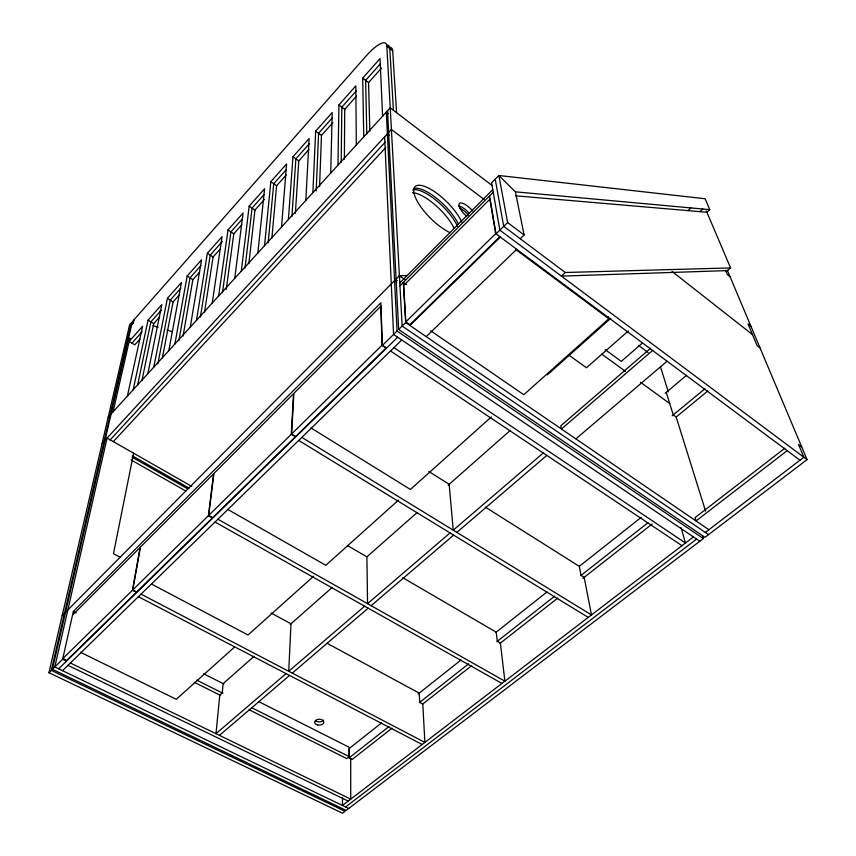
<?xml version="1.0" encoding="UTF-8"?>
<svg xmlns="http://www.w3.org/2000/svg" width="856" height="856" viewBox="0 0 856 856"><rect width="100%" height="100%" fill="white"/><g stroke="black" fill="none" stroke-linecap="round" stroke-linejoin="round"><path stroke-width="1.28" d="M391.995 728.178L352.137 759.465L349.077 757.924L349.077 748.615L381.541 722.913M249.096 709.731L346.776 758.609L349.259 756.65L349.269 747.342L258.544 701.513M342.486 797.492L342.443 805.464L693.424 536.926M344.369 159.216L344.743 109.343L356.599 96.032M341.202 162.18L341.822 107.161L356.224 90.961M337.981 165.133L338.901 104.967L355.829 85.878L356.31 145.017M330.726 173.083L332.192 112.521L315.661 131.161L312.868 192.675M319.566 186.629L321.481 135.419L332.802 122.729M316.185 190.974L318.582 133.29L332.502 117.636M305.806 200.422L309.123 138.544L292.977 156.734L288.397 219.511M291.265 434.334L293.522 393.717L213.904 473.496L208.714 515.387L212.705 517.634L295.32 436.817L291.265 434.334L208.714 515.387M291.629 433.981L293.865 393.375L380.813 306.245L382.097 345.161L291.629 433.981L295.673 436.464L386.195 347.9L382.097 345.161M295.363 213.358L298.787 160.885L308.984 149.447M291.907 216.44L295.887 158.809L309.487 143.519M281.517 227.065L286.589 163.935L270.828 181.707L264.547 245.672M271.866 238.118L276.606 185.763L286.246 174.945M268.174 242.558L273.727 183.74L285.99 169.948M257.838 253.034L264.59 188.748L249.182 206.103L241.296 271.181M248.861 263.552L254.949 210.062L264.365 199.491M245.019 268.024L252.071 208.083L264.055 194.612M208.393 515.708L213.593 473.807L140.416 547.134L132.766 589.955L136.692 591.999L212.384 517.955L208.393 515.708L132.766 589.955M234.747 278.361L243.083 212.984L228.038 229.943L218.612 296.058M226.251 289.467L233.784 233.806L241.756 224.861M222.453 292.773L230.917 231.88L242.419 218.933M212.224 303.067L222.079 236.663L207.366 253.248L196.473 320.337M204.498 312.376L213.091 257.014L220.013 249.246M200.411 317.02L210.234 255.131L222.346 241.51M190.246 327.174L201.545 259.817L187.164 276.028L174.881 344.026M183.077 336.044L192.857 279.709L199.63 272.112M178.883 340.699L190.011 277.868L201.01 265.499M132.466 590.244L136.393 592.298L66.789 660.393L62.927 658.521L132.466 590.244L140.127 547.423L72.642 615.047M168.793 350.703L181.461 282.459L167.401 298.305L153.791 367.16M162.394 357.862L173.073 301.9L179.236 294.988M157.868 363.821L170.237 300.103L180.787 288.237M133.622 453.209L113.463 553.693L120.536 557.449M147.842 373.676L161.827 304.597L148.067 320.101L133.194 389.748M141.968 380.449L153.716 323.611L159.751 316.848M137.602 385.104L150.902 321.856L161.217 310.247M127.394 396.114L142.62 326.243L129.16 341.416L134.788 344.85L139.838 339.179M702.583 536.027L703.354 538.552L346.166 810.397L52.419 669.296L62.648 659.248L73.338 611.484L380.899 302.778L382.311 345.503L386.409 348.242M113.078 411.811L129.919 338.099L128.1 340.142L131.61 324.906L133.397 322.873L134.125 319.673M52.419 669.296L127.972 340.538L129.845 338.43M48.942 672.698L129.62 324.788L131.45 322.712L51.328 670.366L48.942 672.698L342.496 813.2L345.011 811.285L51.328 670.366M133.472 322.552L131.631 324.649L132.284 321.76L365.715 56.443A32.795 8.742 -53.8 0 1 386.859 46.192L392.69 50.772L396.585 112.671M363.757 136.853L362.698 78.131L380.053 58.572L382.579 116.213M131.974 343.138L142.075 331.775M380.385 63.783L365.63 80.378L366.807 133.985M369.824 131.096L368.562 82.615L381.583 68.009M108.198 417.161L110.189 414.989M111.087 413.994L390.218 107.824L492.232 185.634M102.099 443.472L104.122 441.268M105.053 440.262L387.383 133.836L389.512 135.441M388.645 132.466L391.406 129.47L484.164 199.469M109.985 440.08L385.221 142.171M113.324 441.621L385.724 147.606M62.167 615.667L64.468 613.356M65.516 612.297L394.573 280.618L397.248 280.533M396.093 279.099L399.399 275.76L407.381 275.546M399.795 282.962L492.767 189.604M399.945 285.786L493.227 192.258M405.83 321.867L495.699 233.635L489.867 199.213L403.69 285.476L405.83 321.867L409.938 324.67L499.84 236.716M382.311 345.503L397.056 331.037L386.313 112.104L388.442 113.72M727.322 270.175L807.058 459.629L704.97 537.322L398.65 329.474L405.658 322.594L403.304 282.416L406.557 284.695M515.687 195.821L706.895 212.245L709.774 209.656L705.077 198.742L498.866 175.501L507.597 222.539L496.009 233.913L489.557 195.938M58.668 668.803L397.676 337.232M409.885 325.483L500.268 237.091M62.52 670.655L401.764 339.993M520.223 238.717L524.097 234.961L515.387 191.83L498.866 175.501L491.579 182.842L499.851 230.136L807.058 459.629M426.202 336.622L516.703 249.321M730.596 267.917L565.27 272.497L561.397 276.114L727.504 270.603L730.596 267.917L706.371 211.004M687.914 210.619L690.878 207.922M699.844 211.646L702.755 209.014M234.491 647.115L176.272 699.298L80.485 652.272M313.649 576.174L248.015 635.002L151.651 584.134M398.639 500L325.794 565.292L227.76 509.416M491.258 416.99L410.399 489.461L310.856 427.872M608.295 316.741L608.851 318.764L523.797 394.723L430.793 330.855M547.284 374.928L610.756 318.293M254.146 656.274L223.138 683.623L222.228 692.932L219.789 695.072L215.98 733.699L286.043 673.608M290.163 624.516L332.171 587.462M367.181 556.593L417.204 512.487M448.212 485.138L510.24 430.44M628.325 330.951L586.499 367.748L569.261 355.401M642.375 343.053L621.296 361.382L605.16 349.612M650.614 348.231L560.798 425.785L561.44 429.006L652.593 350.468M364.635 606.187L288.74 671.286L290.986 623.789L271.084 613.024M450.053 532.924L367.566 603.673L366.903 556.839L347.408 545.497M543.228 452.995L453.241 530.185L449.154 484.314L428.792 471.474M219.457 735.379L289.553 675.438M292.249 673.126L368.176 608.188M371.119 605.684L453.637 535.107M456.826 532.379L546.834 455.403M575.874 438.861L667.049 361.232M665.208 393.225L686.673 375.238M672.142 415.834L704.916 388.785M676.09 417.097L707.826 390.957M418.199 693.906L461.127 659.923M495.688 632.563L546.995 591.945M579.458 566.244L641.24 517.334M349.077 757.924L388.924 726.573M419.344 702.637L468.628 663.849M496.951 641.572L554.635 596.183M580.85 575.553L647.971 522.738M422.415 704.306L471.72 665.615M500.043 643.38L557.738 598.098M582.904 578.346L652.144 524.011M784.824 448.244L695.04 517.645L696.035 520.94L787.188 450.652M345.578 806.973L696.624 539.087M705.333 532.443L803.88 457.254L798.52 444.457L801.665 446.821M515.387 191.83L709.774 209.656M153.096 325.644L158.157 327.238M167.006 330.031L172.067 331.625M348.702 808.471L54.805 666.942L107.086 438.058L191.819 486.433M62.648 659.248L66.522 661.121M70.385 663.004L350.725 799.119L350.714 758.416M67.956 665.358L348.178 801.077M194.301 682.318L220.506 695.436M196.72 680.135L222.945 693.285M251.546 707.634L349.259 756.65M73.338 611.484L76.12 612.896M203.642 673.768L223.93 684.019M138.394 596.707L422.136 744.485M141.026 594.139L424.886 742.387L422.789 704.007L419.697 702.359L419.215 693.093L327.035 643.273M217.895 519.218L504.89 681.173L500.385 643.113L497.283 641.315L496.213 632.145L402.662 577.661M215.027 522.01L501.926 683.441M131.139 459.961L185.741 490.97M132.466 455.884L189.165 488.177M132.017 457.147L187.796 488.894M298.723 440.433L588.254 617.39M301.858 437.373L591.475 614.929L584.167 577.351L581.053 575.403L579.309 566.362L485.406 507.169M148.067 320.101L153.716 323.611M167.401 298.305L173.073 301.9M187.164 276.028L192.857 279.709M207.366 253.248L213.091 257.014M390.497 350.981L681.986 545.679M393.942 347.622L685.485 543.004L681.108 527.745M228.038 229.943L233.784 233.806M699.812 541.249L393.567 334.461L384.633 136.821M397.056 331.037L703.354 538.552M708.522 534.625L402.149 326.04L386.859 46.192M405.658 322.594L708.896 529.725M249.182 206.103L254.949 210.062M394.573 280.618L396.767 282.138M399.399 275.76L404.877 279.591M270.828 181.707L276.606 185.763M292.977 156.734L298.787 160.885M601.682 354.074L625.436 371.344M640.556 382.322L669.713 403.508M315.661 131.161L321.481 135.419M638.48 345.385L648.088 352.522M495.699 233.635L800.018 460.196M515.868 249.599L608.851 318.764M565.27 272.497L503.713 226.348L495.217 179.182M338.901 104.967L344.743 109.343M507.597 222.539L524.097 234.961M362.698 78.131L368.562 82.615M760.053 347.953L757.143 345.674L747.994 323.846L750.862 326.104M672.099 271.48L752.52 334.632M730.125 276.83L727.386 274.626L725.524 270.196M660.554 367.042L668.333 391.952M705.601 511.15L676.176 417.033L673.255 414.914L666.246 392.348M393.407 110.253L389.78 48.482A32.763 8.817 -53.7 0 0 387.147 45.09M387.543 110.766L398.65 329.474M388.881 47.401A32.721 8.892 -53.7 0 1 392.69 50.772M323.45 720.185A4.558 2.953 -0.1 0 1 317.405 721.619L316.399 721.212A4.558 2.953 -0.1 0 1 315.596 720.645M412.731 189.957A33.288 11.663 44.7 0 1 435.982 200.218A33.288 11.663 44.7 0 1 457.532 226.412M412.539 192.696A33.234 11.749 44.7 0 1 453.958 227.974M459.33 207.815A12.305 4.162 45.1 0 1 468.607 215.241M449.978 232.639A33.352 11.556 44.8 0 1 416.134 199.074A33.352 11.556 44.8 0 1 428.492 188.074A33.352 11.556 44.8 0 1 461.812 222.111M414.069 188.566A33.309 11.631 44.8 0 1 436.539 198.239A33.309 11.631 44.8 0 1 458.228 223.694M466.723 216.429A12.337 4.12 45.1 0 1 459.479 203.3A12.337 4.12 45.1 0 1 472.78 211.058M458.42 205.815A12.316 4.141 45.1 0 1 469.409 213.369M317.33 724.85L316.313 724.443A4.569 2.953 -0.1 0 1 317.309 719.5A4.569 2.953 -0.1 0 1 323.814 722.164A4.569 2.953 -0.1 0 1 317.33 724.85"/></g></svg>
